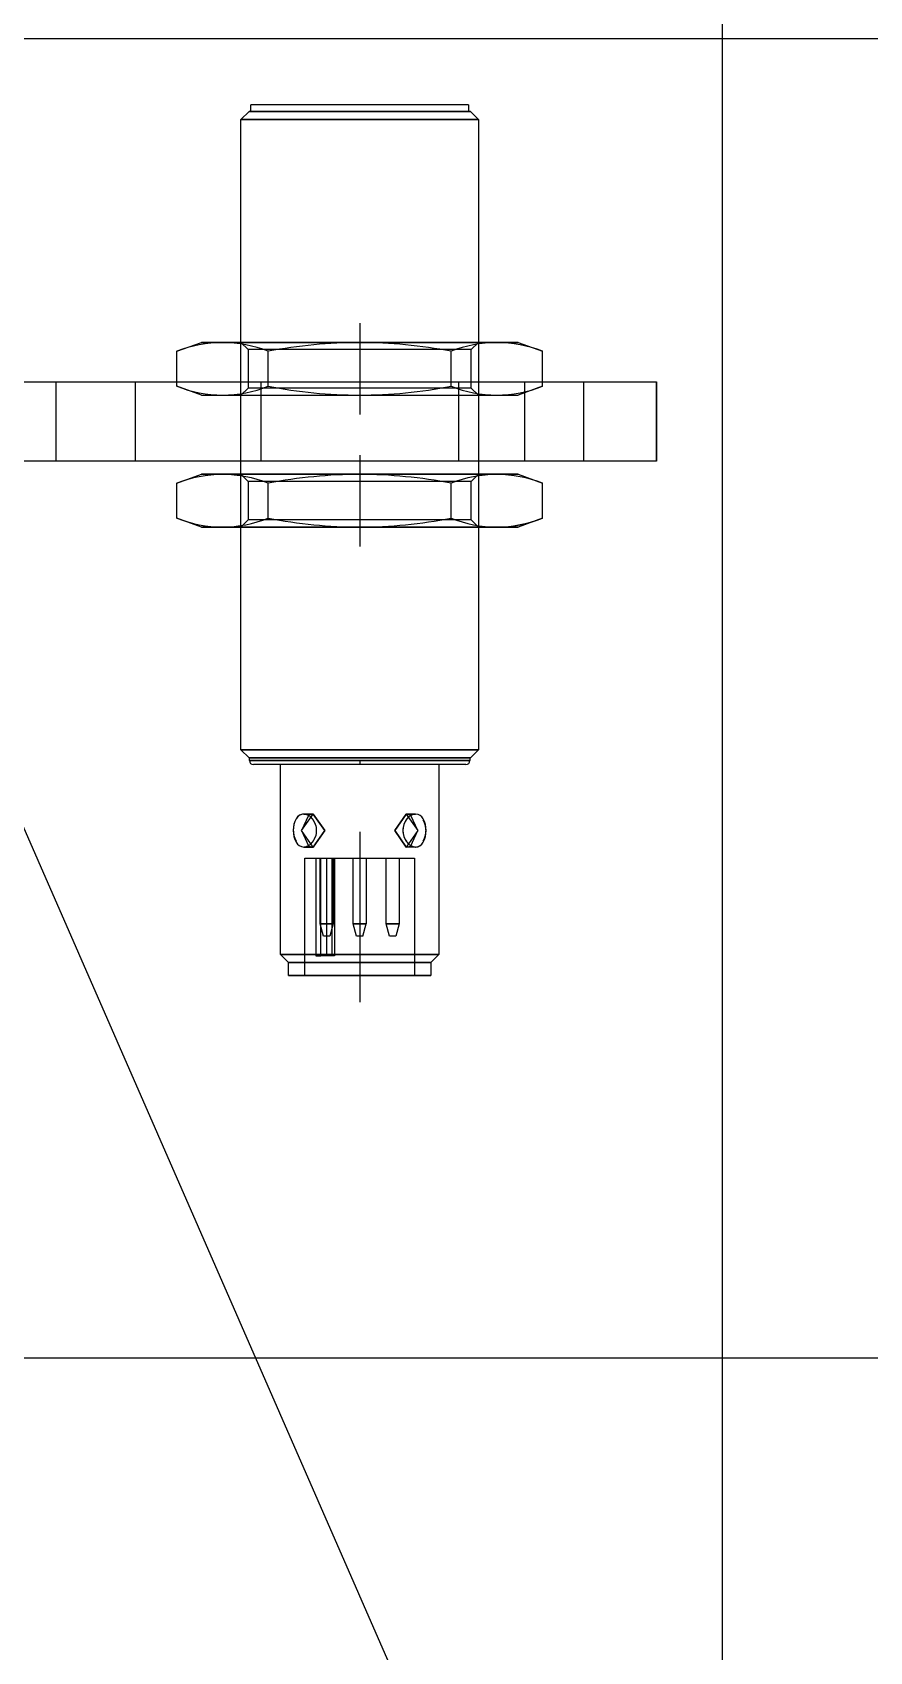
# Model space of a CAD drawing. Extents: x 250 to 718, y 586 to 1448.
# Drawn here: x 552.7 to 616.2, y 1012.9 to 1135.7 of the extents above; entities that cross this region are included whole.
import ezdxf

# ---------------------------------------------------------------- set-up
doc = ezdxf.new("R2010")
doc.units = 0
doc.layers.get('0').update_dxf_attribs({"linetype": 'CONTINUOUS'})
for name, color, linetype in [('中心线', 1, 'CONTINUOUS'), ('虚线', 5, 'CONTINUOUS'), ('辅助线', 8, 'CONTINUOUS')]:
    doc.layers.add(name, color=color, linetype=linetype)

msp = doc.modelspace()

# ---------------------------------------------------------------- linework, layer by layer
for p, q in [((568.509145, 1129.06283), (569.122645, 1129.67633)), ((569.122645, 1129.67633), (585.895645, 1129.67633)), ((585.759145, 1130.17633), (569.259145, 1130.17633)), ((569.259145, 1129.67633), (569.259145, 1130.17633)), ((585.759145, 1130.17633), (585.759145, 1129.67633)), ((585.895645, 1129.67633), (586.509145, 1129.06283)), ((568.509145, 1129.06283), (586.509145, 1129.06283)), ((568.509145, 1112.17633), (568.509145, 1129.06283)), ((586.509145, 1129.06283), (586.509145, 1112.17633)), ((563.652745, 1111.50063), (565.509145, 1112.17633)), ((565.509145, 1112.17633), (589.509145, 1112.17633)), ((589.509145, 1112.17633), (591.365545, 1111.50063)), ((563.652745, 1109.17633), (563.652745, 1111.50063)), ((570.580945, 1109.17633), (570.580945, 1111.50063)), ((584.437345, 1109.17633), (584.437345, 1111.50063)), ((591.365545, 1109.17633), (591.365545, 1111.50063)), ((492.009145, 1109.17633), (600.009145, 1109.17633)), ((590.009145, 1109.17633), (590.009145, 1103.17633)), ((600.009145, 1109.17633), (600.009145, 1103.17633)), ((600.009145, 1103.17633), (492.009145, 1103.17633)), ((568.509145, 1102.17633), (568.509145, 1103.17633)), ((586.509145, 1103.17633), (586.509145, 1102.17633)), ((563.652745, 1101.50063), (565.509145, 1102.17633)), ((563.652745, 1098.85203), (563.652745, 1101.50063)), ((565.509145, 1102.17633), (589.509145, 1102.17633)), ((570.580945, 1098.85203), (570.580945, 1101.50063)), ((584.437345, 1098.85203), (584.437345, 1101.50063)), ((589.509145, 1102.17633), (591.365545, 1101.50063)), ((591.365545, 1098.85203), (591.365545, 1101.50063)), ((565.509145, 1098.17633), (563.652745, 1098.85203)), ((591.365545, 1098.85203), (589.509145, 1098.17633)), ((565.509145, 1098.17633), (589.509145, 1098.17633)), ((567.115245, 1098.17633), (567.116845, 1098.17633)), ((568.509145, 1081.28983), (568.509145, 1098.17633)), ((586.509145, 1098.17633), (586.509145, 1081.28983)), ((588.413445, 1098.19223), (588.415045, 1098.19233)), ((599.996645, 965.77633), (546.509145, 1088.03343)), ((569.122645, 1080.67633), (568.509145, 1081.28983)), ((568.509145, 1081.28983), (586.509145, 1081.28983)), ((569.122645, 1080.67633), (585.895645, 1080.67633)), ((569.159145, 1080.47633), (569.159145, 1080.67633)), ((569.159145, 1080.47633), (577.509145, 1080.47633)), ((569.159145, 1080.47633), (577.509145, 1080.47633)), ((585.559145, 1080.17633), (569.459145, 1080.17633)), ((571.509145, 1065.78983), (571.509145, 1080.17633)), ((577.509145, 1080.47633), (577.509145, 1080.17633)), ((577.509145, 1080.47633), (585.859145, 1080.47633)), ((577.509145, 1080.47633), (585.859145, 1080.47633)), ((583.509145, 1080.17633), (583.509145, 1065.78983)), ((585.859145, 1080.67633), (585.859145, 1080.47633)), ((586.509145, 1081.28983), (585.895645, 1080.67633)), ((572.687745, 1076.06023), (572.685245, 1076.05603)), ((573.266545, 1076.42633), (573.973645, 1076.42633)), ((581.044645, 1076.42633), (581.751745, 1076.42633)), ((572.475745, 1075.17633), (572.475745, 1075.17043)), ((582.542545, 1075.17633), (582.542545, 1075.18223)), ((581.751745, 1073.92633), (581.755945, 1073.92633)), ((572.122645, 1065.17633), (571.509145, 1065.78983)), ((571.509145, 1065.78983), (583.509145, 1065.78983)), ((583.509145, 1065.78983), (582.895645, 1065.17633)), ((572.122645, 1065.17633), (582.895645, 1065.17633)), ((572.122645, 1064.17633), (572.122645, 1065.17633)), ((572.122645, 1064.17633), (582.895645, 1064.17633)), ((582.895645, 1065.17633), (582.895645, 1064.17633))]:
    msp.add_line(p, q)
for points in [[(573.627145, 1076.32633), (573.089745, 1075.17633), (573.627145, 1074.02633)], [(573.627145, 1076.32633), (573.089745, 1075.17633), (573.627145, 1074.02633)], [(581.391145, 1074.02633), (581.928545, 1075.17633), (581.391145, 1076.32633)], [(581.391145, 1074.02633), (581.928545, 1075.17633), (581.391145, 1076.32633)]]:
    msp.add_lwpolyline(points)
for centre, radius, start, end in [((567.270045, 1102.17283), 10.0047, 90.8778, 111.1965), ((566.963545, 1102.17283), 10.0047, 68.8035, 89.1222), ((577.719645, 1074.16023), 38.0167, 90.3174, 100.8233), ((577.282345, 1073.99323), 38.1838, 79.2001, 89.6597), ((588.054745, 1102.17283), 10.0047, 90.8778, 111.1965), ((587.748245, 1102.17283), 10.0047, 68.8035, 89.1222), ((567.270045, 1092.17283), 10.0047, 90.8778, 111.1965), ((566.963545, 1092.17283), 10.0047, 68.8035, 89.1222), ((577.719645, 1064.16023), 38.0167, 90.3174, 100.8233), ((577.282345, 1063.99323), 38.1838, 79.2001, 89.6597), ((588.054745, 1092.17283), 10.0047, 90.8778, 111.1965), ((587.748245, 1092.17283), 10.0047, 68.8035, 89.1222), ((567.258945, 1108.12273), 9.9474, 248.7443, 269.1812), ((566.963545, 1108.17983), 10.0047, 270.8778, 291.1965), ((577.719545, 1136.19133), 38.0156, 259.1767, 269.6832), ((577.298645, 1136.19243), 38.0167, 270.3174, 280.8233), ((588.043545, 1108.12273), 9.9474, 248.7443, 269.1812), ((587.759245, 1108.12313), 9.9478, 270.8188, 291.255), ((569.459145, 1080.47633), 0.3, 180, 270), ((585.559145, 1080.47633), 0.3, 270, 0), ((574.233645, 1075.22193), 1.7585, 151.5292, 181.4853), ((574.233645, 1075.22193), 1.7585, 178.5256, 208.4597), ((573.287645, 1075.75253), 0.6742, 91.7959, 152.8425), ((573.267645, 1075.82093), 0.6054, 91.7959, 152.8425), ((573.267645, 1075.82093), 0.6054, 90.1049, 122.5403), ((573.212145, 1075.52823), 0.8998, 36.2478, 86.5361), ((572.833345, 1075.16923), 1.4101, 359.7135, 38.4426), ((582.184945, 1075.18343), 1.4101, 141.5545, 180.2888), ((581.805845, 1075.52873), 0.8992, 93.4467, 143.7691), ((581.730445, 1075.75213), 0.6745, 27.1739, 88.1874), ((580.783345, 1075.22163), 1.7598, 358.5256, 28.4597), ((580.784645, 1075.13073), 1.7585, 358.5256, 28.4597), ((574.234945, 1075.13103), 1.7598, 178.5256, 208.4597), ((573.287845, 1074.60053), 0.6745, 207.1739, 268.1874), ((573.212445, 1074.82393), 0.8992, 273.4467, 323.7691), ((572.833345, 1075.16923), 1.4101, 321.5545, 0.2888), ((582.184945, 1075.18343), 1.4101, 179.7135, 218.4426), ((581.806145, 1074.82443), 0.8998, 216.2478, 266.5361), ((581.730645, 1074.60013), 0.6742, 271.7959, 332.8425), ((580.784645, 1075.13073), 1.7585, 331.5292, 1.4853)]:
    msp.add_arc(centre, radius, start, end)
at = {"layer": '中心线'}
for p, q in [((577.509145, 1113.63633), (577.509145, 1106.71633)), ((577.509145, 1103.63633), (577.509145, 1096.71633)), ((577.509145, 1075.07633), (577.509145, 1062.17633))]:
    msp.add_line(p, q, dxfattribs=at)
at = {"layer": '虚线'}
for p, q in [((585.895645, 1129.67633), (569.122645, 1129.67633)), ((585.759145, 1130.17633), (569.259145, 1130.17633)), ((586.509145, 1129.06283), (568.509145, 1129.06283)), ((602.009145, 961.17633), (532.009145, 1121.17633)), ((589.509145, 1112.17633), (565.509145, 1112.17633)), ((568.509145, 1112.17633), (569.050645, 1111.63483)), ((568.509145, 1103.17633), (568.509145, 1112.17633)), ((585.967645, 1111.63483), (586.509145, 1112.17633)), ((586.509145, 1112.17633), (586.509145, 1103.17633)), ((569.050645, 1111.63483), (569.050645, 1108.71783)), ((585.967645, 1111.63483), (569.050645, 1111.63483)), ((570.580945, 1108.85203), (570.580945, 1111.50063)), ((584.437345, 1108.85203), (584.437345, 1111.50063)), ((585.967645, 1108.71783), (585.967645, 1111.63483)), ((492.009145, 1109.17633), (600.009145, 1109.17633)), ((554.509145, 1103.17633), (554.509145, 1109.17633)), ((560.509145, 1103.17633), (560.509145, 1109.17633)), ((563.652745, 1108.85203), (563.652745, 1109.17633)), ((565.509145, 1108.17633), (563.652745, 1108.85203)), ((569.050645, 1108.71783), (568.509145, 1108.17633)), ((585.967645, 1108.71783), (569.050645, 1108.71783)), ((570.009145, 1109.17633), (570.009145, 1103.17633)), ((570.009145, 1109.17633), (570.009145, 1103.17633)), ((570.009145, 1109.17633), (570.009145, 1103.17633)), ((570.009145, 1109.17633), (570.009145, 1103.17633)), ((585.009145, 1109.17633), (585.009145, 1103.17633)), ((585.009145, 1109.17633), (585.009145, 1103.17633)), ((585.009145, 1109.17633), (585.009145, 1103.17633)), ((585.009145, 1109.17633), (585.009145, 1103.17633)), ((586.509145, 1108.17633), (585.967645, 1108.71783)), ((591.365545, 1108.85203), (589.509145, 1108.17633)), ((590.009145, 1109.17633), (590.009145, 1103.17633)), ((591.365545, 1108.85203), (591.365545, 1109.17633)), ((594.509145, 1103.17633), (594.509145, 1109.17633)), ((600.009145, 1103.17633), (600.009145, 1109.17633)), ((565.509145, 1108.17633), (589.509145, 1108.17633)), ((600.009145, 1103.17633), (492.009145, 1103.17633)), ((589.509145, 1102.17633), (565.509145, 1102.17633)), ((568.509145, 1102.17633), (569.050645, 1101.63483)), ((568.509145, 1098.17633), (568.509145, 1102.17633)), ((585.967645, 1101.63483), (569.050645, 1101.63483)), ((569.050645, 1101.63483), (569.050645, 1098.71783)), ((570.580945, 1098.85203), (570.580945, 1101.50063)), ((584.437345, 1098.85203), (584.437345, 1101.50063)), ((585.967645, 1101.63483), (586.509145, 1102.17633)), ((585.967645, 1098.71783), (585.967645, 1101.63483)), ((586.509145, 1102.17633), (586.509145, 1098.17633)), ((569.050645, 1098.71783), (568.509145, 1098.17633)), ((585.967645, 1098.71783), (569.050645, 1098.71783)), ((586.509145, 1098.17633), (585.967645, 1098.71783)), ((589.509145, 1098.17633), (565.509145, 1098.17633)), ((586.509145, 1081.28983), (568.509145, 1081.28983)), ((585.895645, 1080.67633), (569.122645, 1080.67633)), ((577.509145, 1080.47633), (569.159145, 1080.47633)), ((577.509145, 1080.47633), (569.159145, 1080.47633)), ((583.509145, 1080.17633), (571.509145, 1080.17633)), ((585.859145, 1080.47633), (577.509145, 1080.47633)), ((585.859145, 1080.47633), (577.509145, 1080.47633)), ((573.973645, 1076.42633), (573.266545, 1076.42633)), ((581.751745, 1076.42633), (581.044645, 1076.42633)), ((573.973645, 1073.92633), (573.266545, 1073.92633)), ((573.266545, 1073.92633), (573.973645, 1073.92633)), ((573.359145, 1064.17633), (573.359145, 1073.07633)), ((573.359145, 1073.07633), (581.659145, 1073.07633)), ((574.181245, 1073.07633), (574.181245, 1065.67633)), ((574.509145, 1068.10933), (574.509145, 1073.07633)), ((574.574645, 1065.67633), (574.574645, 1073.07633)), ((574.574645, 1065.67633), (574.574645, 1073.07633)), ((575.029745, 1065.67633), (575.029745, 1073.07633)), ((575.423145, 1065.67633), (575.423145, 1073.07633)), ((575.423145, 1065.67633), (575.423145, 1073.07633)), ((575.509145, 1073.07633), (575.509145, 1068.10933)), ((575.598945, 1073.07633), (575.598945, 1065.67633)), ((577.009145, 1068.10933), (577.009145, 1073.07633)), ((578.009145, 1073.07633), (578.009145, 1068.10933)), ((579.509145, 1068.10933), (579.509145, 1073.07633)), ((580.509145, 1073.07633), (580.509145, 1068.10933)), ((581.751745, 1073.92633), (581.044645, 1073.92633)), ((581.659145, 1073.07633), (581.659145, 1064.17633)), ((574.759145, 1067.17633), (574.509145, 1068.10933)), ((574.509145, 1068.10933), (575.509145, 1068.10933)), ((575.509145, 1068.10933), (574.509145, 1068.10933)), ((575.509145, 1068.10933), (575.259145, 1067.17633)), ((577.259145, 1067.17633), (577.009145, 1068.10933)), ((577.009145, 1068.10933), (578.009145, 1068.10933)), ((578.009145, 1068.10933), (577.009145, 1068.10933)), ((577.759145, 1067.17633), (578.009145, 1068.10933)), ((579.509145, 1068.10933), (580.509145, 1068.10933)), ((580.509145, 1068.10933), (579.509145, 1068.10933)), ((579.759145, 1067.17633), (579.509145, 1068.10933)), ((580.509145, 1068.10933), (580.259145, 1067.17633)), ((575.259145, 1067.17633), (574.759145, 1067.17633)), ((577.759145, 1067.17633), (577.259145, 1067.17633)), ((580.259145, 1067.17633), (579.759145, 1067.17633)), ((583.509145, 1065.78983), (571.509145, 1065.78983)), ((575.598945, 1065.67633), (574.181245, 1065.67633)), ((574.181245, 1065.67633), (574.574645, 1065.67633)), ((582.895645, 1065.17633), (572.122645, 1065.17633)), ((582.895645, 1064.17633), (572.122645, 1064.17633))]:
    msp.add_line(p, q, dxfattribs=at)
for points in [[(573.973645, 1073.92633), (573.089745, 1075.17633), (573.973645, 1076.42633)], [(573.973645, 1073.92633), (573.089745, 1075.17633), (573.973645, 1076.42633)], [(573.973645, 1076.42633), (573.796845, 1076.40103), (573.627145, 1076.32633)], [(573.973645, 1076.42633), (573.796845, 1076.40103), (573.627145, 1076.32633)], [(573.973645, 1076.42633), (574.857445, 1075.17633), (573.973645, 1073.92633)], [(573.973645, 1073.92633), (574.857445, 1075.17633), (573.973645, 1076.42633)], [(573.973645, 1073.92633), (574.857445, 1075.17633), (573.973645, 1076.42633)], [(573.973645, 1076.42633), (574.857445, 1075.17633), (573.973645, 1073.92633)], [(581.044645, 1073.92633), (580.160845, 1075.17633), (581.044645, 1076.42633)], [(581.044645, 1076.42633), (580.160845, 1075.17633), (581.044645, 1073.92633)], [(581.044645, 1076.42633), (580.160845, 1075.17633), (581.044645, 1073.92633)], [(581.044645, 1073.92633), (580.160845, 1075.17633), (581.044645, 1076.42633)], [(581.391145, 1076.32633), (581.221445, 1076.40103), (581.044645, 1076.42633)], [(581.391145, 1076.32633), (581.221445, 1076.40103), (581.044645, 1076.42633)], [(581.044645, 1076.42633), (581.928545, 1075.17633), (581.044645, 1073.92633)], [(581.044645, 1076.42633), (581.928545, 1075.17633), (581.044645, 1073.92633)], [(573.627145, 1074.02633), (573.796845, 1073.95163), (573.973645, 1073.92633)], [(573.627145, 1074.02633), (573.796845, 1073.95163), (573.973645, 1073.92633)], [(581.044645, 1073.92633), (581.221445, 1073.95163), (581.391145, 1074.02633)], [(581.044645, 1073.92633), (581.221445, 1073.95163), (581.391145, 1074.02633)]]:
    msp.add_lwpolyline(points, dxfattribs=at)
for centre, radius, start, end in [((567.270045, 1102.17283), 10.0047, 90.8778, 111.1965), ((566.963545, 1102.17283), 10.0047, 68.8035, 89.1222), ((577.719545, 1074.16133), 38.0156, 90.3168, 100.8233), ((577.282345, 1073.99323), 38.1838, 79.2001, 89.6597), ((588.054745, 1102.17283), 10.0047, 90.8778, 111.1965), ((587.748245, 1102.17283), 10.0047, 68.8035, 89.1222), ((567.259045, 1118.12313), 9.9478, 248.7443, 269.1812), ((567.259045, 1118.12313), 9.9478, 248.745, 269.1812), ((566.963545, 1118.17983), 10.0047, 270.8778, 291.1965), ((566.963545, 1118.17983), 10.0047, 270.8778, 291.1965), ((577.719645, 1146.19243), 38.0167, 259.1767, 269.6832), ((577.719645, 1146.19243), 38.0167, 259.1767, 269.6826), ((577.298745, 1146.19133), 38.0156, 270.3168, 280.8233), ((577.298745, 1146.19133), 38.0156, 270.3174, 280.8233), ((588.043645, 1118.12313), 9.9478, 248.7443, 269.1812), ((588.043645, 1118.12313), 9.9478, 248.745, 269.1812), ((587.759345, 1118.12273), 9.9474, 270.8188, 291.2557), ((587.759345, 1118.12273), 9.9474, 270.8188, 291.255), ((567.270045, 1092.17283), 10.0047, 90.8778, 111.1965), ((566.963545, 1092.17283), 10.0047, 68.8035, 89.1222), ((577.719545, 1064.16133), 38.0156, 90.3168, 100.8233), ((577.282345, 1063.99323), 38.1838, 79.2001, 89.6597), ((588.054745, 1092.17283), 10.0047, 90.8778, 111.1965), ((587.748245, 1092.17283), 10.0047, 68.8035, 89.1222), ((567.259345, 1108.12443), 9.9491, 248.7461, 269.1703), ((566.963545, 1108.17983), 10.0047, 270.8778, 291.1965), ((577.719645, 1136.19243), 38.0167, 259.1767, 269.6826), ((577.298745, 1136.19133), 38.0156, 270.3168, 280.8233), ((588.043645, 1108.12313), 9.9478, 248.745, 269.1812), ((587.640745, 1108.58323), 10.4197, 274.2616, 290.9455), ((587.901045, 1106.45333), 8.277, 270.0138, 273.5495), ((574.239745, 1075.22083), 1.7646, 151.7525, 208.4923), ((573.397645, 1075.64933), 0.8202, 123.7528, 149.9365), ((573.212445, 1075.52873), 0.8992, 36.2309, 86.5533), ((572.833345, 1075.18343), 1.4101, 359.7112, 38.4455), ((582.185045, 1075.18333), 1.4103, 141.5574, 218.4455), ((581.806145, 1075.52823), 0.8998, 93.4639, 143.7522), ((581.730645, 1075.75253), 0.6742, 27.1575, 88.2041), ((580.788145, 1075.22303), 1.7549, 358.6678, 28.4923), ((580.788145, 1075.22303), 1.7549, 331.5403, 1.4744), ((574.230145, 1075.12963), 1.7549, 178.6678, 208.4923), ((573.287645, 1074.60013), 0.6742, 207.1575, 268.2041), ((573.212145, 1074.82443), 0.8998, 273.4639, 323.7522), ((572.833345, 1075.18343), 1.4101, 321.5574, 0.2865), ((581.805845, 1074.82393), 0.8992, 216.2309, 266.5533), ((581.750645, 1074.53183), 0.6055, 270.5054, 302.4781), ((581.620645, 1074.70333), 0.8202, 303.752, 329.9365), ((580.783345, 1075.13103), 1.7598, 331.5403, 1.4744)]:
    msp.add_arc(centre, radius, start, end, dxfattribs=at)
at = {"layer": '辅助线'}
for p, q in [((605.009145, 822.67633), (605.009145, 1447.67633)), ((717.509145, 1135.17633), (392.509145, 1135.17633)), ((717.509145, 1035.17633), (392.509145, 1035.17633))]:
    msp.add_line(p, q, dxfattribs=at)

doc.saveas('drawing.dxf')
